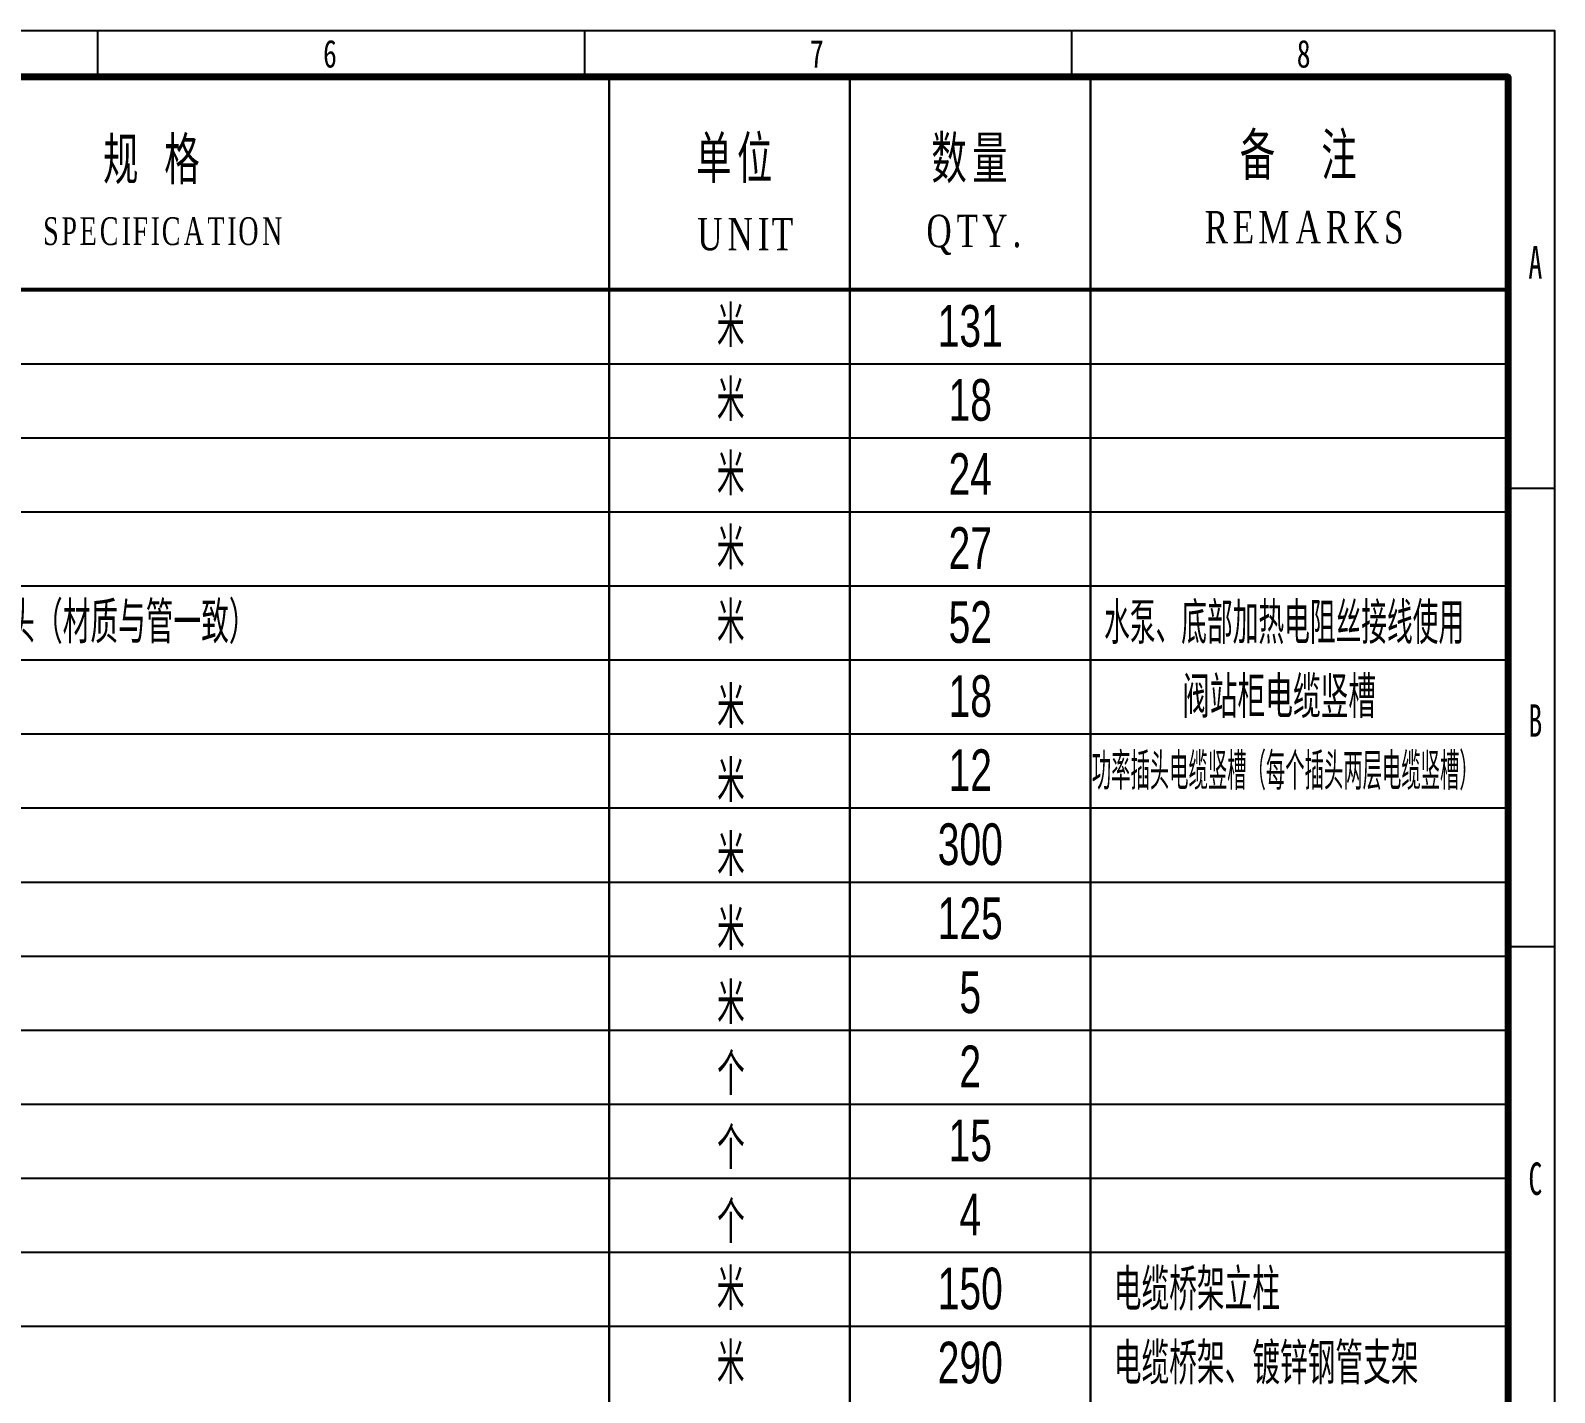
# Model space of a CAD drawing. Header units: millimetres. Extents: x -705761 to 1364679, y -410401 to 446404.
# Drawn here: x -532490 to -516024, y 216960 to 231676 of the extents above; entities that cross this region are included whole.
import ezdxf
from ezdxf.enums import TextEntityAlignment as Align

# ---------------------------------------------------------------- set-up
doc = ezdxf.new("R2010")
doc.units = ezdxf.units.MM
doc.layers.add('TK', color=7, linetype='Continuous')
doc.layers.add('模板-签名-公用', color=3, linetype='Continuous')
doc.layers.add('图框', color=7, linetype='Continuous', lineweight=13)
doc.layers.add('电气文字', color=3, linetype='Continuous', lineweight=30)
doc.styles.get("Standard").update_dxf_attribs({"font": 'arial.ttf'})
doc.styles.add('Style-Times New Roman', font='times.ttf')
doc.styles.add('Style-仿宋_GB2312', font='')
doc.styles.add('宋体', font='', dxfattribs={"width": 0.7, "height": 2.5})
doc.styles.add('宋体_1', font='', dxfattribs={"width": 0.7, "height": 2.386364})
doc.styles.add('首钢设计院H4', font='BSDI_XW.shx', dxfattribs={"width": 0.7, "height": 0.004, "bigfont": 'BSDI_HZ.shx'})
doc.styles.get('Style-仿宋_GB2312').set_extended_font_data('仿宋_GB2312')
doc.styles.get('宋体').set_extended_font_data('SimSun')
doc.styles.get('宋体_1').set_extended_font_data('SimSun')

# ---------------------------------------------------------------- blocks, each defined once
blk = doc.blocks.new('BSIET_专用图框_A3_6')
at = {"layer": '图框', "color": 7, "linetype": 'Continuous', "lineweight": 25}
for p, q in [((-157.4, 297), (-157.4, 292)), ((-104.8, 297), (-104.8, 292)), ((-52.2, 297), (-52.2, 292)), ((0, 247.5), (-5, 247.5)), ((0, 198), (-5, 198))]:
    blk.add_line(p, q, dxfattribs=at)
at = {"layer": '图框', "lineweight": 25}
blk.add_lwpolyline([(-420, 297), (0, 297), (0, 0), (-420, 0)], close=True, dxfattribs=at)
at = {"layer": '图框', "lineweight": 100}
blk.add_lwpolyline([(-395, 292), (-5, 292), (-5, 5), (-395, 5)], close=True, dxfattribs=at)
at = {"layer": 'TK', "style": '宋体', "width": 0.7, "flags": 3}
for tag, p in [('LZHQ_N会签6_T6_H6', (-407.25, 57.08)), ('LZHQ_N会签5_T6_H6', (-407.25, 49.08)), ('LZHQ_N会签4_T6_H6', (-407.25, 41.08)), ('LZHQ_N会签3_T6_H6', (-407.25, 33.08)), ('LZHQ_N会签2_T6_H6', (-407.25, 25.08)), ('LZHQ_N会签1_T6_H6', (-407.25, 17.08))]:
    blk.add_attdef(tag, text='', height=2.5, dxfattribs=at).set_placement(p, align=Align.MIDDLE)
at = {"layer": '图框', "color": 7, "linetype": 'Continuous', "lineweight": 25, "style": 'Style-仿宋_GB2312'}
for s, height, width, p in [('6', 3, 0.733334, (-132.3, 294.49)), ('7', 3, 0.733334, (-79.7, 294.49)), ('8', 3, 0.733334, (-27.1, 294.49)), ('A', 3.5, 0.628572, (-2.07, 271.95)), ('B', 3.5, 0.628572, (-2.07, 222.45)), ('C', 3.5, 0.628572, (-2.07, 172.95))]:
    blk.add_text(s, height=height, dxfattribs=dict(at, width=width)).set_placement(p, align=Align.MIDDLE_CENTER)
at = {"layer": '模板-签名-公用', "style": '宋体', "width": 0.7, "flags": 3}
blk.add_attdef('LZFRAME', (-40.91, 2.06), '', height=3, dxfattribs=at)
at = {"layer": '模板-签名-公用', "style": '宋体', "width": 0.7}
blk.add_attdef('LZTQINS', text='', height=2, dxfattribs=at).set_placement((-5, 5), align=Align.MIDDLE)
blk = doc.blocks.new('BSIET_材料表_5')
at = {"layer": '图框', "color": 7, "linetype": 'Continuous', "lineweight": 100}
for p, q in [((0, 287), (-390, 287)), ((0, 0), (0, 287))]:
    blk.add_line(p, q, dxfattribs=at)
at = {"layer": '图框', "color": 7, "linetype": 'Continuous', "lineweight": 30}
for p, q in [((-97.12, 56), (-97.12, 287)), ((-71.12, 56), (-71.12, 287)), ((-45.12, 56), (-45.12, 287))]:
    blk.add_line(p, q, dxfattribs=at)
at = {"layer": '图框', "color": 7, "linetype": 'Continuous', "lineweight": 53}
blk.add_line((-390.12, 264), (-0.12, 264), dxfattribs=at)
at = {"layer": '图框', "color": 7, "linetype": 'Continuous', "lineweight": 25}
for p, q in [((-390.12, 256), (-0.12, 256)), ((-390.12, 248), (-0.12, 248)), ((-390.12, 240), (-0.12, 240)), ((-390.12, 232), (-0.12, 232)), ((-390.12, 224), (-0.12, 224)), ((-390.12, 216), (-0.12, 216)), ((-390.12, 208), (-0.12, 208)), ((-390.12, 200), (-0.12, 200)), ((-390.12, 192), (-0.12, 192)), ((-390.12, 184), (-0.12, 184)), ((-390.12, 176), (-0.12, 176)), ((-390.12, 168), (-0.12, 168)), ((-390.12, 160), (-0.12, 160)), ((-390.12, 152), (-0.12, 152))]:
    blk.add_line(p, q, dxfattribs=at)
at = {"layer": '图框', "color": 7, "linetype": 'Continuous', "lineweight": 30, "attachment_point": 5}
for s, insert, char_height, line_spacing_factor, style in [('\\H1x;\\W0.62222;\\T1.155;规 格', (-146.3, 277.88), 4.5, 0.722889, 'Style-仿宋_GB2312'), ('\\H1x;\\W0.622222;\\T1.155;单位', (-83.32, 278), 4.5, 0.722889, 'Style-仿宋_GB2312'), ('\\H1x;\\W0.622222;\\T1.155;数量', (-57.91, 278), 4.5, 0.722889, 'Style-仿宋_GB2312'), ('\\H1x;\\W0.622222;\\T1.155;备  注', (-22.39, 278.35), 4.5, 0.722889, 'Style-仿宋_GB2312'), ('\\H1x;\\W0.666667;\\T1.174;SPECIFICATION', (-145.18, 270.3), 3, 0.7, 'Style-Times New Roman'), ('\\H1x;\\W0.714286;\\T1.199;UNIT ', (-82.21, 269.98), 3.5, 0.7, 'Style-Times New Roman'), ('\\H1x;\\W0.714286;\\T1.199;QTY.', (-57.64, 269.91), 3.5, 0.7, 'Style-Times New Roman'), ('\\H1x;\\W0.714286;\\T1.199;REMARKS', (-21.84, 270.72), 3.5, 0.7, 'Style-Times New Roman')]:
    blk.add_mtext(s, dxfattribs=dict(at, insert=insert, char_height=char_height, line_spacing_factor=line_spacing_factor, style=style))
at = {"layer": '图框', "color": 7, "style": 'Style-仿宋_GB2312', "width": 0.7}
for tag, height, p in [('质量', 3, (-191, 52.5)), ('比例', 3, (-191, 45.5)), ('出图日期', 3, (-191, 38.5)), ('页码', 4, (-38.16, 35.01)), ('总页数', 4, (-19.52, 35.14)), ('版本号', 2.5, (-6.09, 34.93)), ('专业', 3, (-191, 31.5)), ('项目编号', 3, (-191, 24.5)), ('图号', 4, (-24, 21)), ('设计阶段', 3, (-220, 17.5))]:
    blk.add_attdef(tag, text='', height=height, dxfattribs=at).set_placement(p, align=Align.MIDDLE)
at = {"layer": '图框', "style": '宋体_1', "width": 0.7, "flags": 3}
for tag, height, p in [('N审定_T5', 2.5, (-250.93, 52.29)), ('N审核_T5', 2.5, (-250.93, 45.29)), ('N校对_T5', 2.5, (-250.93, 38.29)), ('LZCO_NCB-W67-H36-D10_T7', 3, (-322.97, 34.13)), ('LZCO_NCB-W67-H36-D10_T7', 3, (-322.97, 34.13)), ('N设计_T5', 2.5, (-250.93, 31.29)), ('N制图_T5', 2.5, (-250.93, 24.29))]:
    blk.add_attdef(tag, text='', height=height, dxfattribs=at).set_placement(p, align=Align.MIDDLE_CENTER)
for tag, p in [('N审定_T6_H12_MV0.5_W15', (-231.91, 51.51)), ('N审核_T6_H12_MV0.5_W15', (-231.91, 44.51)), ('N校对_T6_H12_MV0.5_W15', (-231.91, 37.51)), ('N设计_T6_H12_MV0.5_W15', (-231.91, 30.51)), ('N制图_T6_H12_MV0.5_W15', (-231.91, 23.51))]:
    blk.add_attdef(tag, text='', height=1.5, dxfattribs=at).set_placement(p, align=Align.CENTER)
at = {"layer": '图框', "color": 7, "lineweight": 30, "width": 0.7, "flags": 104}
for tag, p in [('项目名称', (-79.18, 49.1)), ('子项', (-111.07, 34.83)), ('图名', (-111, 21))]:
    blk.add_attdef(tag, text='', height=4, dxfattribs=at).set_placement(p, align=Align.MIDDLE_CENTER)
at = {"layer": '图框', "style": '宋体', "width": 0.7, "flags": 3}
blk.add_attdef('LZBARCODE_T1', text='', height=3, dxfattribs=at).set_placement((-364.44, 3.34), align=Align.BOTTOM_RIGHT)

msp = doc.modelspace()

# ---------------------------------------------------------------- block references
at = {"layer": '图框', "color": 1, "lineweight": 35, "xscale": 100, "yscale": 100, "zscale": 100}
for name, p in [('BSIET_专用图框_A3_6', (-516024.39, 201975.8)), ('BSIET_材料表_5', (-516524.39, 202475.8))]:
    msp.add_blockref(name, p, dxfattribs=at)

# ---------------------------------------------------------------- texts
at = {"layer": '电气文字', "style": '首钢设计院H4', "width": 0.7}
for p in [(-524924.39, 228479.92), (-524924.39, 227679.92), (-524924.39, 226879.92), (-524924.39, 226079.92), (-524924.39, 225279.92), (-524924.39, 218075.8), (-524924.39, 217275.8)]:
    msp.add_text('米', height=450, dxfattribs=at).set_placement(p, align=Align.MIDDLE_CENTER)
at = {"layer": '电气文字', "color": 4, "style": '首钢设计院H4', "width": 0.7}
for s, p in [('131', (-522336.59, 228484.46)), ('18', (-522336.59, 227684.46)), ('24', (-522336.59, 226884.46)), ('27', (-522336.59, 226084.46)), ('52', (-522336.59, 225284.46)), ('150', (-522336.59, 218084.46)), ('290', (-522336.59, 217284.46))]:
    msp.add_text(s, height=450, dxfattribs=at).set_placement(p, align=Align.MIDDLE_CENTER)
at = {"layer": '电气文字', "style": '首钢设计院H4'}
for s, height, width, p in [('Φ25，L=1m，带管接头（材质与管一致）', 450, 0.7, (-536106.71, 225279.92)), ('  功率插头电缆竖槽（每个插头两层电缆竖槽）', 400, 0.55, (-521187, 223672.83)), ('  电缆桥架立柱', 450, 0.7, (-521019.75, 218072.83)), ('  电缆桥架、镀锌钢管支架', 450, 0.7, (-521019.75, 217272.83))]:
    msp.add_text(s, height=height, dxfattribs=dict(at, width=width)).set_placement(p, align=Align.MIDDLE_LEFT)
at = {"layer": '电气文字', "color": 4, "style": '首钢设计院H4'}
for s, width, p in [('水泵、底部加热电阻丝接线使用', 0.65, (-520890.67, 225272.83)), ('  阀站柜电缆竖槽', 0.7, (-520281.24, 224472.83))]:
    msp.add_text(s, height=450, dxfattribs=dict(at, width=width)).set_placement(p, align=Align.MIDDLE_LEFT)
at = {"layer": '电气文字', "style": '首钢设计院H4', "width": 0.7}
for s, p in [('米', (-524922.45, 224140.17)), ('米', (-524922.45, 223340.17)), ('米', (-524922.45, 222540.17)), ('米', (-524922.45, 221740.17)), ('米', (-524922.45, 220940.17)), ('个', (-524922.45, 220175.46)), ('个', (-524922.45, 219375.46)), ('个', (-524922.45, 218575.46))]:
    msp.add_text(s, height=450, dxfattribs=at).set_placement(p, align=Align.CENTER)
at = {"layer": '电气文字', "color": 4, "style": '首钢设计院H4', "width": 0.7}
for s, p in [('18', (-522336.59, 224259.46)), ('12', (-522336.59, 223459.46)), ('300', (-522336.59, 222659.46)), ('125', (-522336.59, 221859.46)), ('5', (-522336.59, 221059.46)), ('2', (-522336.59, 220259.46)), ('15', (-522336.59, 219459.46)), ('4', (-522336.59, 218659.46))]:
    msp.add_text(s, height=450, dxfattribs=at).set_placement(p, align=Align.CENTER)

doc.saveas('drawing.dxf')
